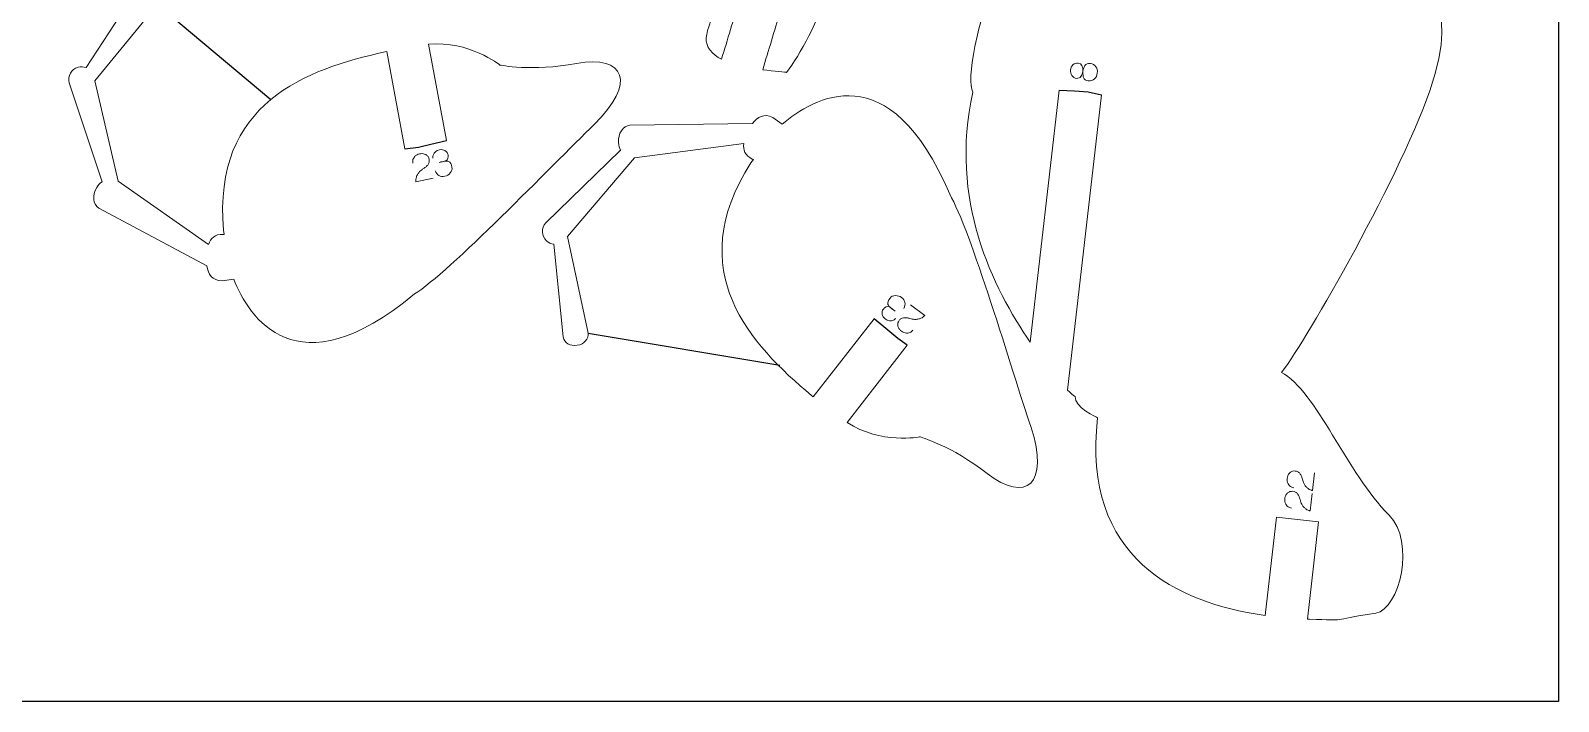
# Model space of a CAD drawing. Header units: millimetres. Extents: x 0 to 213, y 0 to 136.
# Drawn here: x 103.6 to 213.5, y 0 to 48.3 of the extents above; entities that cross this region are included whole.
import ezdxf

# ---------------------------------------------------------------- set-up
doc = ezdxf.new("R2010")
doc.units = ezdxf.units.MM
doc.header["$MEASUREMENT"] = 0
for name, color, linetype in [('Cut', 7, 'Continuous'), ('Stege', 5, 'Continuous'), ('Text', 1, 'Continuous')]:
    doc.layers.add(name, color=color, linetype=linetype)

msp = doc.modelspace()

# ---------------------------------------------------------------- linework, layer by layer
at = {"layer": 'Cut'}
for p, q in [((213.49, 136.22), (213.49, 0)), ((112.72, 50.18), (120.86, 43.33)), ((177.58, 44.02), (178.67, 43.95)), ((179.66, 43.89), (180.61, 43.67)), ((130.52, 39.78), (131.48, 39.91)), ((132.39, 40.12), (133.51, 40.39)), ((165.11, 26.85), (164.28, 27.55)), ((143.69, 26.52), (157.49, 24.22)), ((166.65, 25.64), (165.98, 26.14)), ((213.49, 0), (0, 0))]:
    msp.add_line(p, q, dxfattribs=at)
at = {"layer": 'Cut', "lineweight": 0}
for p, q in [((107.59, 45.63), (111.26, 51.26)), ((112.72, 50.18), (108.2, 44.69)), ((133.51, 40.39), (132.22, 47.31)), ((129.07, 46.76), (129.21, 46.79)), ((129.21, 46.79), (130.52, 39.78)), ((108.73, 37.42), (106.37, 44.54)), ((108.2, 44.69), (109.89, 37.45)), ((177.58, 44.02), (175.5, 25.86)), ((178.18, 22.42), (180.61, 43.67)), ((180.61, 43.67), (180.6, 43.67)), ((157.66, 41.55), (156.97, 42.05)), ((155.51, 41.6), (146.7, 41.49)), ((146.03, 39.68), (140.65, 34.45)), ((147.04, 39.13), (154.89, 40.18)), ((142.21, 33.48), (147.04, 39.13)), ((155.58, 39.02), (155.39, 38.77)), ((155.5, 39.05), (155.58, 39.02)), ((109.89, 37.45), (116.38, 32.9)), ((116.27, 31.36), (108.5, 35.51)), ((117.43, 33.63), (117.52, 33.61)), ((117.52, 33.61), (117.47, 33.92)), ((143.69, 26.52), (142.21, 33.48)), ((141.23, 32.93), (141.9, 26.24)), ((118.2, 30.4), (117.36, 30.29)), ((159.89, 21.93), (164.28, 27.55)), ((166.65, 25.64), (162.32, 20.09)), ((159.77, 22.03), (159.89, 21.93)), ((193.2, 13.28), (192.39, 6.19)), ((196.23, 12.93), (193.2, 13.28)), ((195.43, 5.93), (196.23, 12.93)), ((192.39, 6.19), (192.24, 6.21)), ((195.58, 5.92), (195.43, 5.93))]:
    msp.add_line(p, q, dxfattribs=at)
for points, knots in [([(155.43, 50.27), (155.15, 50.36), (154.87, 50.44), (154.58, 50.53), (154.15, 49.09), (153.72, 47.66), (153.29, 46.23), (152.61, 46.59), (152.14, 47.09), (152.19, 47.78), (152.27, 48.87), (153.94, 52.64), (155.14, 54.97), (155.16, 55.25), (155.26, 55.52), (155.47, 55.75), (155.52, 55.81), (155.59, 55.87), (155.66, 55.94), (155.84, 56.25), (155.99, 56.5), (156.11, 56.66), (156.45, 57.14), (157.14, 57.5), (157.9, 57.57), (161.57, 59.96), (167.92, 63.39), (169.25, 64.11), (171, 65.06), (175.31, 66.76), (176.02, 67.61), (176.56, 68.26), (177.83, 70.87), (179.27, 71.78), (179.26, 71.92), (179.24, 72.07), (179.23, 72.23), (179.19, 73.17), (179.78, 73.37), (178.97, 74.14), (178.15, 74.92), (170.74, 81.48), (168.71, 83.47), (166.68, 85.47), (161.28, 91.06), (160.82, 91.13), (160.36, 91.2), (157.58, 91.35), (158.36, 92.16), (158.72, 92.54), (159.67, 93.09), (160.65, 93.57), (160.78, 93.55), (161.21, 93.99), (161.11, 94.32), (160.98, 94.68), (160.39, 96.27), (159.81, 99.23), (159.19, 101.93), (159.14, 102.85), (159.46, 102.64), (159.64, 103.32), (159.51, 104.06), (159.55, 105.33), (159.89, 106.45), (160.09, 106.8), (160.33, 106.64), (160.49, 106.86), (160.33, 107.43), (160.13, 108.15), (160.05, 109.43), (160.27, 110.57), (160.37, 110.79), (160.5, 110.83), (160.52, 111.16), (160.27, 111.86), (160.08, 113.12), (160.22, 114.28), (160.28, 114.46), (160.37, 114.52), (160.49, 114.53), (160.47, 114.55), (160.45, 114.57), (160.43, 114.59), (159.91, 115.13), (159.23, 116.21), (158.89, 117.32), (158.87, 117.52), (158.93, 117.62), (159.04, 117.67), (159.07, 117.83), (159.13, 117.98), (159.21, 118.06), (159.99, 118.47), (159.97, 119.02), (160.06, 119.86), (160.15, 120.7), (160.33, 121.01), (160.11, 122.19), (159.89, 123.36), (158.98, 123.29), (158.82, 123.41), (158.65, 123.53), (158.62, 123.8), (158.56, 123.8), (158.23, 123.81), (158.01, 123.65), (157.8, 123.42), (157.81, 123.72), (158.08, 124.11), (158.25, 124.12), (158.28, 124.21), (158.4, 124.25), (158.54, 124.27), (158.37, 124.39), (158.34, 124.66), (158.28, 124.67), (157.95, 124.67), (157.73, 124.52), (157.52, 124.29), (157.53, 124.59), (157.8, 124.98), (157.97, 124.99), (158.02, 125.12), (158.25, 125.16), (158.48, 125.15), (160.03, 125.11), (160.43, 124.28), (160.65, 123.81)], [53.495927, 53.495927, 53.495927, 53.495927, 56.426, 56.426, 56.426, 71.237, 71.237, 71.237, 72.237, 72.237, 72.237, 73.237, 73.237, 73.237, 74.237, 74.237, 74.237, 75.237, 75.237, 75.237, 76.237, 76.237, 76.237, 77.237, 77.237, 77.237, 78.237, 78.237, 78.237, 79.237, 79.237, 79.237, 80.237, 80.237, 80.237, 81.237, 81.237, 81.237, 82.237, 82.237, 82.237, 83.237, 83.237, 83.237, 84.237, 84.237, 84.237, 85.237, 85.237, 85.237, 86.237, 86.237, 86.237, 87.237, 89.261352, 89.261352, 89.261352, 90.261352, 90.261352, 90.261352, 91.261352, 91.261352, 93.261352, 94.261352, 94.261352, 94.261352, 95.261352, 98.261352, 98.261352, 98.261352, 99.261352, 99.261352, 99.261352, 100.261352, 100.261352, 101.261352, 102.261352, 102.261352, 102.261352, 103.261352, 103.261352, 103.261352, 104.261352, 104.261352, 104.261352, 105.261352, 105.261352, 105.261352, 106.261352, 106.261352, 106.261352, 107.261352, 107.261352, 107.261352, 108.261352, 108.261352, 108.261352, 109.261352, 109.261352, 109.261352, 110.261352, 110.261352, 110.261352, 111.261352, 111.261352, 111.261352, 112.261352, 112.261352, 112.261352, 113.261352, 113.261352, 113.261352, 115.261352, 115.261352, 115.261352, 116.261352, 116.261352, 116.261352, 117.261352, 117.261352, 117.261352, 118.261352, 118.261352, 118.261352, 119.261352, 119.261352, 119.261352, 120.261352, 120.261352, 120.261352, 120.261352]), ([(160.65, 123.81), (160.76, 123.57), (160.81, 123.35), (160.83, 123.15), (160.87, 123.07), (160.9, 123.01), (160.93, 122.94), (161.53, 121.61), (161.16, 119.87), (160.71, 118.58), (160.68, 118.51), (160.66, 118.45), (160.63, 118.39), (160.7, 118.38), (160.77, 118.34), (160.85, 118.25), (161.52, 117.11), (161.7, 116.03), (161.71, 115.25), (161.72, 114.97), (161.74, 114.7), (161.77, 114.48), (162.05, 114.62), (162.27, 114.67), (162.39, 114.34), (162.54, 113.02), (162.27, 111.96), (161.97, 111.25), (162.07, 110.76), (162.34, 110.84), (162.44, 110.46), (162.49, 109.14), (162.14, 108.1), (161.78, 107.41), (161.56, 106.97), (161.69, 106.46), (161.98, 106.51), (162.04, 106.12), (161.96, 104.8), (161.5, 103.81), (161.08, 103.15), (161.05, 103.11), (161.02, 103.06), (160.99, 103.02), (161.09, 102.96), (161.18, 102.81), (161.29, 102.51), (162.07, 99.46), (162.6, 96.97), (162.65, 95.22), (162.66, 94.88), (162.67, 94.63), (162.68, 94.42), (163.37, 94.42), (164.13, 94.79), (164.7, 95.01), (164.76, 94.86), (164.88, 93.04), (164.96, 92.85), (166.74, 90.43), (172.23, 84.76), (173.27, 83.33), (174.32, 81.91), (179.58, 76.29), (180.1, 76.03), (180.62, 75.76), (182.67, 73.3), (181.42, 71.24), (181.42, 71.24), (181.41, 71.23), (181.39, 71.21), (181.77, 70.64), (182.01, 70.04), (182.01, 70.04), (182.43, 69.09), (182.82, 68.4), (181.53, 67.44), (180.24, 66.47), (178.43, 64.01), (177.17, 63.37), (175.92, 62.73), (170.17, 58.41), (167.24, 56.33), (164.78, 54.59), (162.73, 52.7), (160.92, 51.46), (160.32, 49.01), (158.92, 46.54), (157.96, 45.29), (157.96, 45.29), (157.07, 45.39), (156.25, 45.48), (156.67, 46.87), (157.09, 48.26), (157.5, 49.65), (157.27, 49.72), (157.04, 49.79), (156.8, 49.86)], [0, 0, 0, 0, 1, 1, 1, 2, 2, 2, 3, 3, 3, 4, 4, 4, 5, 5, 5, 6, 6, 6, 7, 7, 7, 8, 8, 8, 9, 9, 9, 11, 11, 11, 12, 12, 12, 13, 14, 14, 14, 15, 15, 15, 16, 16, 16, 17, 17, 17, 18, 18, 18, 19, 19, 19, 20, 20, 20, 21, 21, 21, 22, 22, 22, 23, 23, 23, 24, 24, 24, 25, 25, 25, 26, 26, 26, 27, 27, 27, 28, 28, 28, 29, 29, 29, 30, 30, 30, 31, 31, 31, 32, 32, 32, 46.369, 46.369, 46.369, 48.782156, 48.782156, 48.782156, 48.782156])]:
    msp.add_open_spline(points, degree=3, knots=knots, dxfattribs=at)
for points in [[(171.37, 43.86), (170.39, 45.76), (174.5, 59.48), (179.22, 62.82)], [(203.22, 52.01), (203.22, 52.01), (206.68, 50.87), (204.24, 43.97)], [(132.22, 47.31), (135.12, 47.61), (137.34, 45.82), (137.34, 45.82)], [(117.47, 33.92), (116.64, 43.11), (123.49, 45.54), (129.07, 46.76)], [(142.85, 45.93), (146.35, 46.58), (147.19, 44.53), (144.13, 41.54)], [(169.7, 36.51), (165.39, 46.75), (159.84, 43.45), (157.66, 41.55)], [(106.37, 44.54), (106.23, 45.03), (106.51, 45.53), (107, 45.66)], [(107, 45.66), (107.2, 45.72), (107.4, 45.7), (107.59, 45.63)], [(137.34, 45.82), (137.34, 45.82), (139.65, 45.33), (142.85, 45.93)], [(204.24, 43.97), (201.81, 37.08), (194.76, 25.05), (193.56, 23.69)], [(175.5, 25.86), (172.81, 29.74), (169.63, 36.17), (171.37, 43.86)], [(156.97, 42.05), (156.34, 42.35), (155.88, 42.1), (155.51, 41.6)], [(144.13, 41.54), (141.06, 38.55), (133.65, 30.85), (131.21, 29.34)], [(146.7, 41.49), (146.2, 41.45), (145.83, 40.89), (145.88, 40.23)], [(155.51, 41.6), (155.51, 41.6), (155.51, 41.6), (155.51, 41.6)], [(145.88, 40.23), (145.89, 40.03), (145.95, 39.84), (146.03, 39.68)], [(154.89, 40.18), (154.83, 39.71), (154.97, 39.3), (155.5, 39.05)], [(155.39, 38.77), (150.43, 31), (155.38, 25.68), (159.77, 22.03)], [(108.35, 37.01), (108.46, 37.18), (108.59, 37.32), (108.73, 37.42)], [(108.5, 35.51), (108.07, 35.78), (108, 36.44), (108.35, 37.01)], [(175.55, 19.73), (174.2, 23.79), (171.17, 34.04), (169.7, 36.51)], [(140.65, 34.45), (140.31, 34.09), (140.32, 33.51), (140.69, 33.17)], [(116.38, 32.9), (116.54, 33.35), (116.85, 33.64), (117.43, 33.63)], [(140.69, 33.17), (140.84, 33.02), (141.03, 32.95), (141.23, 32.93)], [(117.36, 30.29), (116.66, 30.3), (116.36, 30.74), (116.27, 31.36)], [(116.27, 31.36), (116.27, 31.36), (116.27, 31.36), (116.27, 31.36)], [(131.21, 29.34), (122.66, 22.23), (119.27, 27.72), (118.2, 30.4)], [(142.91, 25.64), (143.41, 25.72), (143.76, 26.11), (143.69, 26.52)], [(141.9, 26.24), (141.96, 25.83), (142.42, 25.56), (142.91, 25.64)], [(193.56, 23.69), (196.09, 22.35), (198.27, 16.43), (201.31, 13.42)], [(178.72, 21.95), (178.6, 22.04), (178.42, 22.19), (178.18, 22.42)], [(180.34, 20.42), (180.34, 20.42), (178.63, 21.22), (178.72, 21.95)], [(162.32, 20.09), (164.76, 18.49), (167.55, 19.05), (167.55, 19.05)], [(192.24, 6.21), (186.15, 7.1), (179.17, 10.28), (180.34, 20.42)], [(167.55, 19.05), (167.55, 19.05), (169.83, 18.42), (172.39, 16.42)], [(172.39, 16.42), (175.2, 14.23), (176.89, 15.66), (175.55, 19.73)], [(201.31, 13.42), (203.23, 11.52), (202.06, 6.62), (200.35, 6.36)], [(200.35, 6.36), (196.82, 5.82), (198.5, 5.83), (195.58, 5.92)]]:
    msp.add_open_spline(points, degree=3, dxfattribs=at)
at = {"layer": 'Stege'}
for p, q in [((178.67, 43.95), (179.66, 43.89)), ((131.48, 39.91), (132.39, 40.12)), ((165.98, 26.14), (165.11, 26.85))]:
    msp.add_line(p, q, dxfattribs=at)
at = {"layer": 'Text', "lineweight": 0}
for p, q in [((133.45, 38.91), (132.97, 38.81)), ((132.97, 38.81), (133.1, 38.84)), ((131.3, 37.42), (132.55, 37.68)), ((165.37, 28.41), (165.77, 28.11)), ((165.77, 28.11), (165.66, 28.19)), ((167.91, 27.78), (166.89, 28.55)), ((195.79, 15.18), (195.94, 16.45)), ((195.63, 13.72), (195.77, 14.98))]:
    msp.add_line(p, q, dxfattribs=at)
for points in [[(178.39, 45.46), (178.38, 45.31), (178.41, 45.18), (178.48, 45.07)], [(178.57, 45.83), (178.47, 45.74), (178.41, 45.61), (178.39, 45.46)], [(178.48, 45.07), (178.56, 44.95), (178.68, 44.88), (178.82, 44.86)], [(178.95, 45.95), (178.8, 45.97), (178.67, 45.93), (178.57, 45.83)], [(179.27, 45.35), (179.3, 45.72), (179.19, 45.92), (178.95, 45.95)], [(179.14, 45), (179.2, 45.07), (179.24, 45.19), (179.27, 45.35)], [(179.27, 45.35), (179.33, 45.57), (179.38, 45.71), (179.42, 45.78)], [(179.32, 44.91), (179.3, 44.98), (179.28, 45.13), (179.27, 45.35)], [(179.42, 45.78), (179.51, 45.9), (179.64, 45.95), (179.82, 45.93)], [(179.82, 45.93), (179.99, 45.91), (180.13, 45.83), (180.22, 45.7)], [(180.32, 45.24), (180.3, 45.07), (180.23, 44.92), (180.12, 44.82)], [(180.22, 45.7), (180.31, 45.57), (180.34, 45.42), (180.32, 45.24)], [(178.82, 44.86), (178.96, 44.85), (179.07, 44.89), (179.14, 45)], [(179.67, 44.69), (179.49, 44.71), (179.38, 44.78), (179.32, 44.91)], [(180.12, 44.82), (179.99, 44.71), (179.85, 44.67), (179.67, 44.69)], [(132.55, 39.32), (132.6, 39.53), (132.76, 39.66), (133.01, 39.72)], [(133.01, 39.72), (133.15, 39.74), (133.28, 39.72), (133.39, 39.66)], [(133.39, 39.66), (133.52, 39.59), (133.59, 39.49), (133.62, 39.35)], [(131.08, 38.76), (131.07, 38.87), (131.08, 38.95), (131.09, 39.01)], [(131.09, 39.01), (131.11, 39.08), (131.13, 39.13), (131.17, 39.17)], [(131.17, 39.17), (131.2, 39.22), (131.25, 39.26), (131.3, 39.31)], [(131.3, 39.31), (131.36, 39.35), (131.42, 39.38), (131.47, 39.4)], [(131.47, 39.4), (131.53, 39.42), (131.59, 39.43), (131.65, 39.43)], [(131.65, 39.43), (131.72, 39.44), (131.78, 39.44), (131.84, 39.43)], [(131.84, 39.43), (131.9, 39.42), (131.96, 39.4), (132.02, 39.37)], [(132.04, 38.5), (131.98, 38.45), (131.92, 38.41), (131.86, 38.37)], [(132.02, 39.37), (132.09, 39.33), (132.14, 39.28), (132.18, 39.23)], [(132.19, 38.66), (132.14, 38.6), (132.09, 38.55), (132.04, 38.5)], [(132.18, 39.23), (132.22, 39.17), (132.24, 39.11), (132.26, 39.04)], [(132.27, 38.84), (132.26, 38.78), (132.23, 38.72), (132.19, 38.66)], [(132.26, 39.04), (132.27, 38.97), (132.27, 38.9), (132.27, 38.84)], [(132.53, 39.12), (132.53, 39.21), (132.53, 39.27), (132.55, 39.32)], [(133.1, 38.84), (133.16, 38.85), (133.2, 38.86), (133.22, 38.86)], [(133.22, 38.86), (133.43, 38.91), (133.57, 38.91), (133.66, 38.87)], [(133.62, 39.35), (133.66, 39.17), (133.6, 39.02), (133.45, 38.91)], [(133.66, 38.87), (133.78, 38.82), (133.86, 38.68), (133.9, 38.46)], [(131.34, 37.76), (131.32, 37.7), (131.31, 37.64), (131.3, 37.57)], [(131.3, 37.57), (131.3, 37.51), (131.3, 37.47), (131.3, 37.46)], [(131.3, 37.46), (131.31, 37.44), (131.31, 37.43), (131.3, 37.42)], [(131.44, 37.96), (131.4, 37.89), (131.36, 37.82), (131.34, 37.76)], [(131.57, 38.15), (131.53, 38.1), (131.48, 38.04), (131.44, 37.96)], [(131.7, 38.26), (131.66, 38.23), (131.62, 38.2), (131.57, 38.15)], [(131.86, 38.37), (131.79, 38.32), (131.74, 38.29), (131.7, 38.26)], [(133.39, 37.82), (133.04, 37.75), (132.81, 37.88), (132.69, 38.21)], [(133.77, 38.05), (133.67, 37.93), (133.54, 37.85), (133.39, 37.82)], [(133.9, 38.46), (133.93, 38.32), (133.88, 38.18), (133.77, 38.05)], [(165.26, 28.59), (165.22, 28.71), (165.27, 28.86), (165.41, 29.04)], [(165.55, 28.27), (165.39, 28.39), (165.29, 28.5), (165.26, 28.59)], [(165.41, 29.04), (165.5, 29.16), (165.63, 29.22), (165.8, 29.22)], [(165.8, 29.22), (165.97, 29.22), (166.11, 29.18), (166.23, 29.08)], [(166.23, 29.08), (166.51, 28.87), (166.57, 28.61), (166.4, 28.3)], [(164.85, 27.87), (164.82, 28.01), (164.84, 28.14), (164.93, 28.25)], [(165.06, 27.54), (164.95, 27.63), (164.87, 27.74), (164.85, 27.87)], [(164.93, 28.25), (165.04, 28.4), (165.19, 28.45), (165.37, 28.41)], [(165.66, 27.46), (165.46, 27.36), (165.26, 27.39), (165.06, 27.54)], [(165.66, 28.19), (165.61, 28.23), (165.57, 28.25), (165.55, 28.27)], [(165.82, 27.58), (165.76, 27.52), (165.71, 27.48), (165.66, 27.46)], [(166.06, 27.43), (166.11, 27.49), (166.15, 27.53), (166.2, 27.56)], [(166.2, 27.56), (166.25, 27.6), (166.32, 27.62), (166.39, 27.63)], [(166.39, 27.63), (166.46, 27.63), (166.54, 27.63), (166.61, 27.62)], [(166.61, 27.62), (166.68, 27.61), (166.75, 27.59), (166.83, 27.57)], [(166.83, 27.57), (166.9, 27.55), (166.97, 27.54), (167.01, 27.53)], [(167.01, 27.53), (167.06, 27.52), (167.12, 27.51), (167.18, 27.51)], [(167.18, 27.51), (167.25, 27.5), (167.32, 27.51), (167.41, 27.53)], [(167.41, 27.53), (167.49, 27.54), (167.57, 27.56), (167.63, 27.59)], [(167.63, 27.59), (167.69, 27.61), (167.74, 27.64), (167.79, 27.68)], [(167.79, 27.68), (167.84, 27.72), (167.87, 27.74), (167.88, 27.76)], [(167.88, 27.76), (167.89, 27.77), (167.9, 27.78), (167.91, 27.78)], [(165.97, 27.04), (165.96, 27.11), (165.96, 27.18), (165.98, 27.25)], [(166.04, 26.86), (166.01, 26.91), (165.99, 26.97), (165.97, 27.04)], [(165.98, 27.25), (165.99, 27.31), (166.02, 27.37), (166.06, 27.43)], [(166.16, 26.71), (166.12, 26.76), (166.08, 26.81), (166.04, 26.86)], [(166.31, 26.6), (166.26, 26.63), (166.21, 26.67), (166.16, 26.71)], [(166.49, 26.54), (166.42, 26.55), (166.36, 26.57), (166.31, 26.6)], [(166.68, 26.52), (166.63, 26.52), (166.56, 26.52), (166.49, 26.54)], [(166.85, 26.57), (166.8, 26.54), (166.74, 26.52), (166.68, 26.52)], [(167.05, 26.73), (166.97, 26.65), (166.91, 26.6), (166.85, 26.57)], [(194.17, 16.47), (194.23, 16.52), (194.29, 16.56), (194.35, 16.58)], [(194.35, 16.58), (194.42, 16.59), (194.49, 16.6), (194.56, 16.59)], [(194.56, 16.59), (194.63, 16.58), (194.69, 16.57), (194.74, 16.54)], [(194.74, 16.54), (194.8, 16.52), (194.85, 16.47), (194.89, 16.41)], [(193.97, 15.96), (193.97, 16.02), (193.98, 16.08), (193.99, 16.14)], [(194.01, 15.77), (193.98, 15.84), (193.97, 15.9), (193.97, 15.96)], [(193.99, 16.14), (194.01, 16.21), (194.03, 16.26), (194.05, 16.32)], [(194.09, 15.6), (194.06, 15.65), (194.03, 15.7), (194.01, 15.77)], [(194.05, 16.32), (194.08, 16.37), (194.12, 16.43), (194.17, 16.47)], [(194.22, 15.48), (194.16, 15.51), (194.12, 15.55), (194.09, 15.6)], [(194.45, 15.38), (194.35, 15.41), (194.27, 15.44), (194.22, 15.48)], [(194.89, 16.41), (194.93, 16.35), (194.97, 16.29), (195, 16.22)], [(195, 16.22), (195.03, 16.15), (195.05, 16.08), (195.07, 16.01)], [(195.07, 16.01), (195.09, 15.93), (195.11, 15.87), (195.12, 15.83)], [(195.12, 15.83), (195.14, 15.78), (195.16, 15.73), (195.19, 15.67)], [(195.19, 15.67), (195.22, 15.61), (195.27, 15.55), (195.32, 15.48)], [(195.32, 15.48), (195.38, 15.42), (195.43, 15.37), (195.49, 15.33)], [(193.8, 14.49), (193.8, 14.55), (193.81, 14.62), (193.82, 14.68)], [(193.84, 14.3), (193.81, 14.37), (193.8, 14.43), (193.8, 14.49)], [(193.82, 14.68), (193.84, 14.74), (193.86, 14.8), (193.88, 14.85)], [(193.92, 14.13), (193.89, 14.18), (193.86, 14.24), (193.84, 14.3)], [(193.88, 14.85), (193.91, 14.91), (193.95, 14.96), (194, 15.01)], [(194, 15.01), (194.06, 15.06), (194.12, 15.09), (194.18, 15.11)], [(194.18, 15.11), (194.25, 15.13), (194.32, 15.13), (194.39, 15.13)], [(194.39, 15.13), (194.46, 15.12), (194.52, 15.1), (194.58, 15.08)], [(194.58, 15.08), (194.63, 15.05), (194.68, 15.01), (194.72, 14.95)], [(194.72, 14.95), (194.77, 14.89), (194.8, 14.82), (194.83, 14.75)], [(194.83, 14.75), (194.86, 14.69), (194.88, 14.62), (194.9, 14.54)], [(194.9, 14.54), (194.92, 14.47), (194.94, 14.41), (194.95, 14.36)], [(194.95, 14.36), (194.97, 14.31), (194.99, 14.26), (195.02, 14.2)], [(195.49, 15.33), (195.54, 15.28), (195.59, 15.25), (195.65, 15.23)], [(195.65, 15.23), (195.71, 15.21), (195.74, 15.2), (195.76, 15.2)], [(195.76, 15.2), (195.78, 15.19), (195.79, 15.19), (195.79, 15.18)], [(194.05, 14.01), (194, 14.05), (193.95, 14.09), (193.92, 14.13)], [(194.28, 13.92), (194.18, 13.95), (194.1, 13.98), (194.05, 14.01)], [(195.02, 14.2), (195.05, 14.14), (195.1, 14.08), (195.15, 14.02)], [(195.15, 14.02), (195.21, 13.95), (195.27, 13.9), (195.32, 13.86)], [(195.32, 13.86), (195.37, 13.82), (195.43, 13.79), (195.48, 13.77)], [(195.48, 13.77), (195.54, 13.74), (195.58, 13.73), (195.59, 13.73)], [(195.59, 13.73), (195.61, 13.73), (195.62, 13.72), (195.63, 13.72)]]:
    msp.add_open_spline(points, degree=3, dxfattribs=at)

doc.saveas('drawing.dxf')
